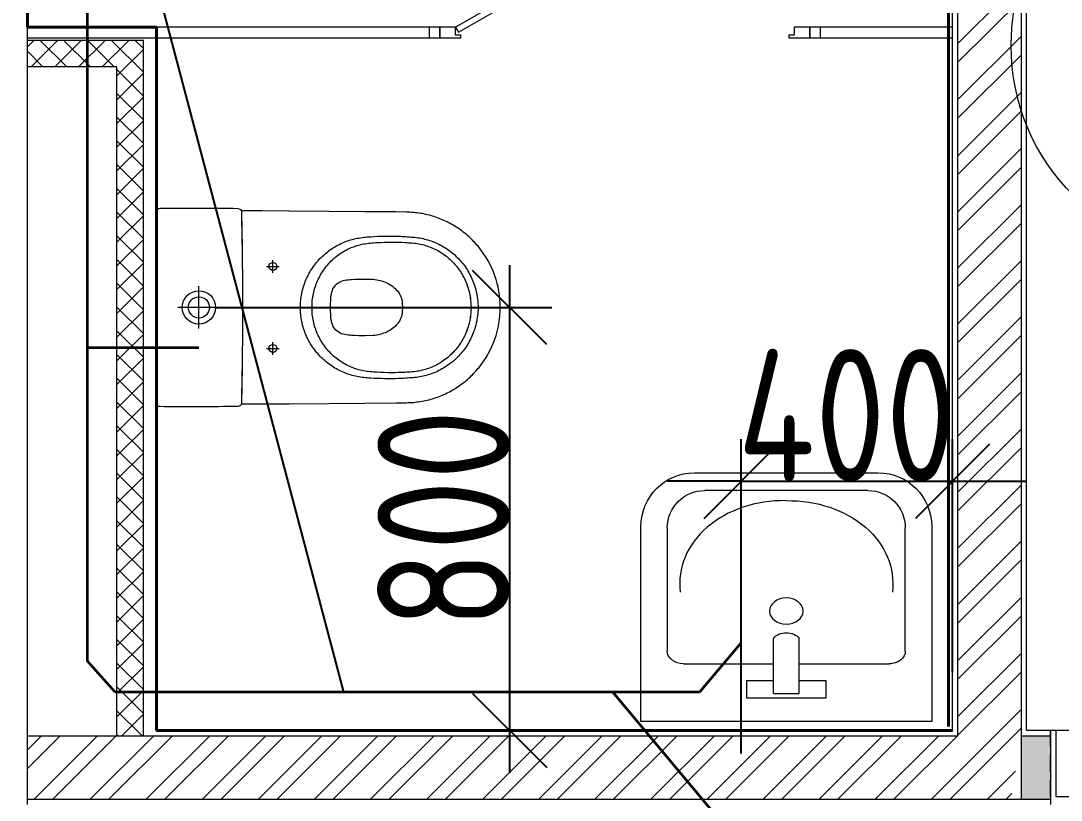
# Model space of a CAD drawing. Header units: millimetres. Extents: x -10178924 to 11692288, y -947381 to 58396.
# Drawn here: x 880093 to 882061, y -919589 to -918115 of the extents above; entities that cross this region are included whole.
import ezdxf
from ezdxf import colors
from ezdxf.entities.mleader import LeaderData, LeaderLine
from ezdxf.math import Vec2, Vec3

# ---------------------------------------------------------------- set-up
doc = ezdxf.new("R2010")
doc.units = ezdxf.units.MM
doc.linetypes.add('HIDDEN', pattern=[9.525, 6.35, -3.175])
for name, color, linetype, lineweight in [('Medium Lines', 7, 'Continuous', 9), ('АР_Двери', 250, 'Continuous', 9), ('ВК_ К1', 24, 'Continuous', 35), ('Двери', 7, 'Continuous', 9), ('Основная ГКЛ', 250, 'Continuous', 9), ('Перегородки', 162, 'Continuous', 9), ('Перегородки пеноблок', 40, 'Continuous', 9), ('Перегородки_ГКЛ', 20, 'Continuous', 9), ('Сантехнические приборы', 7, 'Continuous', 9), ('Стены', 7, 'Continuous', 20)]:
    doc.layers.add(name, color=color, linetype=linetype, lineweight=lineweight)
doc.layers.add('PDF _Марки помещений', color=5, linetype='Continuous')
doc.layers.add('ВК_Выноски', color=7, linetype='Continuous')
doc.layers.add('PDF _Стены отделка', color=7, linetype='Continuous', true_color=0xb505c2)
doc.styles.add('ISOCPEUR', font='isocpeui.ttf', dxfattribs={"width": 0.9})
doc.styles.add('ISOCPEUR_1', font='isocpeur.ttf', dxfattribs={"width": 0.78, "height": 240})
doc.styles.add('ISOCPEURNA', font='isocpeur.ttf')
doc.linetypes.add('зигзаг', pattern='A,0.00254,-5.08,[131,ltypeshp.shx,S=5.08,R=0,X=-5.08,Y=0],-10.16,[131,ltypeshp.shx,S=5.08,R=180,X=5.08,Y=0],-5.08', length=20.32254)

# ---------------------------------------------------------------- blocks, each defined once
blk = doc.blocks.new('_None')
blk = doc.blocks.new('умывальник2')
for p, q in [((0, 0), (-368.9, 0)), ((0, -550), (0, 0)), ((-365.8, -49.9), (-132.8, -49.9)), ((-108.8, -80.5), (-108.8, -250.6)), ((-470, -101.1), (-470, -448.9)), ((-436.5, -429.3), (-436.5, -120.7)), ((-77.2, -200.1), (-77.2, -250.6)), ((-43.7, -200.1), (-77.2, -200.1)), ((-43.7, -349.9), (-43.7, -200.1)), ((-52.4, -250.6), (-157, -250.6)), ((-52.4, -250.6), (-52.4, -299.4)), ((-52.4, -299.4), (-157, -299.4)), ((-108.8, -299.4), (-108.8, -469.5)), ((-77.2, -299.4), (-77.2, -349.9)), ((-77.2, -349.9), (-43.7, -349.9)), ((-132.8, -500.1), (-365.8, -500.1)), ((-368.9, -550), (0, -550))]:
    blk.add_line(p, q)
for centre, radius, start, end in [((-368.9, -101.1), 101.1, 90, 180), ((-365.8, -120.7), 70.8, 90, 180), ((-365.8, -429.3), 70.8, 180, 270), ((-368.9, -448.9), 101.1, 180, 270)]:
    blk.add_arc(centre, radius, start, end)
for centre, major_axis, ratio, start_param, end_param in [((-132.8, -80.5), (0, 30.6), 0.785714, -1.570796, 0), ((-145.1, -275), (0, 28.7), 0.785714, 0.552816, 2.588777), ((-250.9, -266.9), (-23.6, -208.8), 0.78937, -1.443226, 0.181331), ((-132.8, -469.5), (0, 30.6), 0.785714, -3.141593, -1.570796)]:
    blk.add_ellipse(centre, major_axis=major_axis, ratio=ratio, start_param=start_param, end_param=end_param)
at = {"extrusion": (0, 0, -1)}
blk.add_ellipse((-250.9, -283), major_axis=(-23.6, 208.8), ratio=0.78937, start_param=-1.443226, end_param=0.181331, dxfattribs=at)
blk.add_ellipse((-208.6, -275), major_axis=(0, 31.6), ratio=0.785714)
blk = doc.blocks.new('унитаз 1')
for p, q in [((-452.8, 180.5), (-472.4, 180.2)), ((-452.8, 180.5), (-472.4, 180.2)), ((-394.1, 181.1), (-452.8, 180.5)), ((-394.1, 181.1), (-452.8, 180.5)), ((-325.7, 181.7), (-394.1, 181.1)), ((-325.7, 181.7), (-394.1, 181.1)), ((-250.4, 182.2), (-325.7, 181.7)), ((-250.5, 182.2), (-325.7, 181.7)), ((-198.8, 182.5), (-250.5, 182.2)), ((-198.8, 182.5), (-250.4, 182.2)), ((-160.1, 182.6), (-198.8, 182.5)), ((-160.1, 182.6), (-198.8, 182.5)), ((0, 181.3), (0, 0)), ((0, 181.3), (0, 0)), ((0, 181.3), (0, 0)), ((-220, 89.4), (-220, 65.6)), ((-220, 89.4), (-220, 65.6)), ((-208, 77.5), (-231.9, 77.5)), ((-208, 77.5), (-231.9, 77.5)), ((-409.8, 53.2), (-394.7, 53.7)), ((-409.8, 53.2), (-394.7, 53.7)), ((-80, 40), (-80, -40)), ((-80, 40), (-80, -40)), ((-594.7, 0), (-593.8, 14.6)), ((-594.7, 0), (-593.9, 14.6)), ((-593.8, -14.6), (-594.7, 0)), ((-464.9, 0), (-464.7, 7.9)), ((-464.9, 0), (-464.7, 7.9)), ((-464.7, -7.9), (-464.9, 0)), ((-120, 0), (-40, 0)), ((0, 0), (0, -181.3)), ((-593.9, -14.6), (-594.7, 0)), ((-464.7, -7.9), (-464.9, 0)), ((-120, 0), (-40, 0)), ((0, 0), (0, -181.3)), ((0, 0), (0, -181.3)), ((-394.7, -53.7), (-409.8, -53.2)), ((-394.7, -53.7), (-409.8, -53.2)), ((-208, -77.5), (-231.9, -77.5)), ((-208, -77.5), (-231.9, -77.5)), ((-220, -65.5), (-220, -89.4)), ((-220, -65.5), (-220, -89.4)), ((-472.4, -180.2), (-452.8, -180.5)), ((-472.4, -180.2), (-452.8, -180.5)), ((-452.8, -180.5), (-394.1, -181.1)), ((-452.8, -180.5), (-394.1, -181.1)), ((-394.1, -181.1), (-325.7, -181.7)), ((-394.1, -181.1), (-325.7, -181.7)), ((-325.7, -181.7), (-250.4, -182.2)), ((-325.7, -181.7), (-250.5, -182.2)), ((-250.5, -182.2), (-198.8, -182.5)), ((-250.4, -182.2), (-198.8, -182.5)), ((-198.8, -182.5), (-160.1, -182.6)), ((-198.8, -182.5), (-160.1, -182.6))]:
    blk.add_line(p, q)
at = {"ltscale": 100}
for p, q in [((-452.8, 180.5), (-472.4, 180.2)), ((-394.1, 181.1), (-452.8, 180.5)), ((-325.7, 181.7), (-394.1, 181.1)), ((-250.5, 182.2), (-325.7, 181.7)), ((-198.8, 182.5), (-250.5, 182.2)), ((-160.1, 182.6), (-198.8, 182.5)), ((0, 181.3), (0, 0)), ((0, 181.3), (0, 0)), ((-220, 89.4), (-220, 65.6)), ((-208, 77.5), (-231.9, 77.5)), ((-409.8, 53.2), (-394.7, 53.7)), ((-80, 40), (-80, -40)), ((-594.7, 0), (-593.9, 14.6)), ((-464.9, 0), (-464.7, 7.9)), ((-593.9, -14.6), (-594.7, 0)), ((-464.7, -7.9), (-464.9, 0)), ((-120, 0), (-40, 0)), ((0, 0), (0, -181.3)), ((0, 0), (0, -181.3)), ((-394.7, -53.7), (-409.8, -53.2)), ((-208, -77.5), (-231.9, -77.5)), ((-220, -65.5), (-220, -89.4)), ((-472.4, -180.2), (-452.8, -180.5)), ((-452.8, -180.5), (-394.1, -181.1)), ((-394.1, -181.1), (-325.7, -181.7)), ((-325.7, -181.7), (-250.5, -182.2)), ((-250.5, -182.2), (-198.8, -182.5)), ((-198.8, -182.5), (-160.1, -182.6))]:
    blk.add_line(p, q, dxfattribs=at)
for points, knots in [([(-472.4, 180.2), (-481.2, 180), (-490.1, 179.3), (-498.9, 177.9), (-507.7, 176.5), (-516.4, 174.4), (-524.9, 171.7), (-533.4, 169), (-541.6, 165.6), (-549.6, 161.7), (-557.4, 157.9), (-564.9, 153.4), (-572, 148.5), (-579.4, 143.4), (-586.4, 137.7), (-593, 131.6), (-599.1, 125.9), (-604.6, 119.7), (-610, 113.3)], [7, 7, 7, 7, 8, 8, 8, 9, 9, 9, 10, 10, 10, 11, 11, 11, 12, 12, 12, 13, 13, 13, 13]), ([(-472.4, 180.2), (-481.2, 180), (-490.1, 179.3), (-498.9, 177.9), (-507.7, 176.5), (-516.4, 174.4), (-524.9, 171.7), (-533.4, 169), (-541.6, 165.6), (-549.6, 161.7), (-557.4, 157.9), (-564.9, 153.4), (-572, 148.5), (-579.4, 143.4), (-586.4, 137.7), (-593, 131.6), (-599.1, 125.9), (-604.6, 119.7), (-609.9, 113.3)], [7, 7, 7, 7, 8, 8, 8, 9, 9, 9, 10, 10, 10, 11, 11, 11, 12, 12, 12, 13, 13, 13, 13]), ([(-607, 16.4), (-605.8, 25.1), (-604.1, 33.8), (-601.2, 42.1), (-598.3, 50.4), (-594.8, 58.3), (-590.5, 66.1), (-586.3, 73.7), (-581.1, 80.8), (-575.4, 87.4), (-569.7, 94.1), (-563.2, 100.1), (-556.2, 105.5), (-549.3, 110.9), (-541.8, 115.5), (-534, 119.5), (-526.4, 123.3), (-518.3, 126.3), (-510.1, 128.6), (-501.9, 130.8), (-493.5, 132.2), (-485, 132.9), (-476, 133.7), (-466.9, 134.3), (-457.8, 134.6), (-449.2, 135), (-440.5, 135.1), (-431.9, 134.9), (-422.9, 134.7), (-413.9, 134.4), (-405, 133.8), (-396.3, 133.2), (-387.7, 132.3), (-379.1, 130.7), (-370.7, 129.2), (-362.4, 126.6), (-354.5, 123.3), (-346.6, 120), (-338.9, 116.1), (-331.8, 111.3), (-324.5, 106.3), (-317.6, 100.8), (-311.3, 94.6)], [1, 1, 1, 1, 2, 2, 2, 3, 3, 3, 4, 4, 4, 5, 5, 5, 6, 6, 6, 7, 7, 7, 8, 8, 8, 9, 9, 9, 10, 10, 10, 11, 11, 11, 12, 12, 12, 13, 13, 13, 14, 14, 14, 15, 15, 15, 15]), ([(-607, 16.4), (-605.8, 25.1), (-604.1, 33.8), (-601.2, 42.1), (-598.3, 50.4), (-594.8, 58.3), (-590.5, 66.1), (-586.3, 73.7), (-581.1, 80.8), (-575.4, 87.4), (-569.7, 94.1), (-563.2, 100.1), (-556.2, 105.5), (-549.3, 110.9), (-541.8, 115.5), (-534, 119.5), (-526.4, 123.3), (-518.3, 126.3), (-510.1, 128.6), (-501.9, 130.8), (-493.5, 132.2), (-485, 132.9), (-476, 133.7), (-466.9, 134.3), (-457.8, 134.6), (-449.2, 135), (-440.5, 135.1), (-431.9, 134.9), (-422.9, 134.7), (-413.9, 134.4), (-405, 133.8), (-396.3, 133.2), (-387.7, 132.3), (-379.1, 130.7), (-370.7, 129.2), (-362.4, 126.6), (-354.5, 123.3), (-346.6, 120), (-338.9, 116.1), (-331.8, 111.3), (-324.5, 106.3), (-317.6, 100.8), (-311.3, 94.6)], [1, 1, 1, 1, 2, 2, 2, 3, 3, 3, 4, 4, 4, 5, 5, 5, 6, 6, 6, 7, 7, 7, 8, 8, 8, 9, 9, 9, 10, 10, 10, 11, 11, 11, 12, 12, 12, 13, 13, 13, 14, 14, 14, 15, 15, 15, 15]), ([(-593.9, 14.6), (-592.8, 23.1), (-591, 31.5), (-588.2, 39.6), (-585.5, 47.8), (-581.9, 55.6), (-577.5, 63), (-573.2, 70.4), (-568, 77.3), (-562.2, 83.7), (-556.4, 90), (-549.9, 95.6), (-542.9, 100.6), (-535.9, 105.6), (-528.3, 109.7), (-520.4, 113), (-512.5, 116.4), (-504.3, 118.7), (-495.9, 120.3), (-487.4, 121.9), (-478.7, 122.3), (-470.2, 122.8), (-461.5, 123.3), (-452.9, 123.6), (-444.2, 123.5), (-435.1, 123.5), (-426, 123.2), (-417, 122.7), (-408.4, 122.2), (-399.8, 121.5), (-391.4, 120), (-383, 118.5), (-374.8, 115.8), (-366.9, 112.5)], [1, 1, 1, 1, 2, 2, 2, 3, 3, 3, 4, 4, 4, 5, 5, 5, 6, 6, 6, 7, 7, 7, 8, 8, 8, 9, 9, 9, 10, 10, 10, 11, 11, 11, 12, 12, 12, 12]), ([(-593.8, 14.6), (-592.8, 23.1), (-591, 31.5), (-588.2, 39.6), (-585.4, 47.8), (-581.9, 55.6), (-577.5, 63), (-573.1, 70.4), (-568, 77.3), (-562.2, 83.7), (-556.4, 90), (-549.9, 95.6), (-542.9, 100.6), (-535.9, 105.6), (-528.3, 109.7), (-520.4, 113), (-512.5, 116.4), (-504.3, 118.7), (-495.9, 120.3), (-487.4, 121.9), (-478.7, 122.3), (-470.2, 122.8), (-461.5, 123.3), (-452.9, 123.6), (-444.2, 123.5), (-435.1, 123.5), (-426, 123.2), (-417, 122.7), (-408.4, 122.2), (-399.8, 121.5), (-391.3, 120), (-382.9, 118.5), (-374.8, 115.8), (-366.9, 112.5)], [1, 1, 1, 1, 2, 2, 2, 3, 3, 3, 4, 4, 4, 5, 5, 5, 6, 6, 6, 7, 7, 7, 8, 8, 8, 9, 9, 9, 10, 10, 10, 11, 11, 11, 12, 12, 12, 12]), ([(-366.9, 112.5), (-359.1, 109.3), (-351.7, 105), (-344.8, 100), (-337.9, 95.2), (-331.5, 89.5), (-325.9, 83.2), (-319.9, 76.6), (-314.7, 69.5), (-310.2, 61.7), (-306, 54.3), (-302.5, 46.5), (-299.9, 38.3), (-297.2, 30.1), (-295.5, 21.6), (-294.5, 12.9)], [12, 12, 12, 12, 13, 13, 13, 14, 14, 14, 15, 15, 15, 16, 16, 16, 17, 17, 17, 17]), ([(-366.9, 112.5), (-359.1, 109.3), (-351.7, 105), (-344.8, 100), (-337.9, 95.2), (-331.5, 89.5), (-325.9, 83.2), (-320, 76.6), (-314.7, 69.5), (-310.2, 61.7), (-306, 54.3), (-302.6, 46.5), (-299.9, 38.3), (-297.2, 30.1), (-295.5, 21.6), (-294.5, 12.9)], [12, 12, 12, 12, 13, 13, 13, 14, 14, 14, 15, 15, 15, 16, 16, 16, 17, 17, 17, 17]), ([(-311.3, 94.6), (-305.2, 88.4), (-299.6, 81.8), (-294.8, 74.5), (-290, 67.5), (-285.8, 59.9), (-282.5, 52), (-279.2, 43.9), (-276.3, 35.5), (-274.7, 26.8), (-273, 17.9), (-272.1, 9.1), (-271.9, 0)], [15, 15, 15, 15, 16, 16, 16, 17, 17, 17, 18, 18, 18, 19, 19, 19, 19]), ([(-311.3, 94.6), (-305.2, 88.4), (-299.6, 81.8), (-294.8, 74.5), (-290, 67.5), (-285.8, 59.9), (-282.5, 52), (-279.2, 43.9), (-276.3, 35.5), (-274.7, 26.8), (-273, 17.9), (-272.1, 9.1), (-272, 0)], [15, 15, 15, 15, 16, 16, 16, 17, 17, 17, 18, 18, 18, 19, 19, 19, 19]), ([(-227.5, 77.5), (-227.5, 81.6), (-224.1, 85), (-220, 85), (-215.8, 85), (-212.5, 81.6), (-212.5, 77.5)], [0, 0, 0, 0, 1, 1, 1, 2, 2, 2, 2]), ([(-227.5, 77.5), (-227.5, 81.6), (-224.1, 85), (-220, 85), (-215.8, 85), (-212.5, 81.6), (-212.5, 77.5)], [0, 0, 0, 0, 1, 1, 1, 2, 2, 2, 2]), ([(-212.5, 77.5), (-212.5, 73.4), (-215.8, 70), (-220, 70), (-224.1, 70), (-227.5, 73.4), (-227.5, 77.5)], [2, 2, 2, 2, 3, 3, 3, 4, 4, 4, 4]), ([(-212.5, 77.5), (-212.5, 73.4), (-215.8, 70), (-220, 70), (-224.1, 70), (-227.5, 73.4), (-227.5, 77.5)], [2, 2, 2, 2, 3, 3, 3, 4, 4, 4, 4]), ([(-464.7, 7.9), (-464, 16.4), (-461.2, 24.6), (-455.6, 31.1), (-450, 37.7), (-443, 42.9), (-435.2, 46.5), (-427.1, 50.2), (-418.6, 52.3), (-409.8, 53.2)], [1, 1, 1, 1, 2, 2, 2, 3, 3, 3, 4, 4, 4, 4]), ([(-464.7, 7.9), (-464, 16.4), (-461.2, 24.6), (-455.6, 31.1), (-450, 37.7), (-443, 42.9), (-435.2, 46.5), (-427.1, 50.2), (-418.6, 52.3), (-409.8, 53.2)], [1, 1, 1, 1, 2, 2, 2, 3, 3, 3, 4, 4, 4, 4]), ([(-394.7, 53.7), (-386, 53.6), (-377.3, 53.6), (-368.6, 53), (-360.4, 52.4), (-351.5, 51.4), (-344.4, 46.9)], [5, 5, 5, 5, 6, 6, 6, 7, 7, 7, 7]), ([(-394.7, 53.7), (-386, 53.6), (-377.3, 53.6), (-368.6, 53), (-360.4, 52.4), (-351.5, 51.4), (-344.4, 46.9)], [5, 5, 5, 5, 6, 6, 6, 7, 7, 7, 7]), ([(-344.4, 46.9), (-340.6, 44.5), (-337.6, 41.5), (-335.1, 37.7), (-332.9, 34.3), (-331.6, 30.1), (-330.8, 26.1)], [7, 7, 7, 7, 8, 8, 8, 9, 9, 9, 9]), ([(-344.4, 46.9), (-340.6, 44.5), (-337.6, 41.5), (-335.1, 37.7), (-332.9, 34.3), (-331.6, 30.1), (-330.8, 26.1)], [7, 7, 7, 7, 8, 8, 8, 9, 9, 9, 9]), ([(-271.9, 0), (-272.1, -9.1), (-273, -17.9), (-274.7, -26.8), (-276.3, -35.5), (-279.2, -43.9), (-282.5, -52), (-285.8, -59.9), (-290, -67.5), (-294.8, -74.5), (-299.6, -81.8), (-305.2, -88.4), (-311.3, -94.6), (-317.6, -100.8), (-324.5, -106.3), (-331.8, -111.3), (-338.9, -116.1), (-346.6, -120), (-354.5, -123.3), (-362.4, -126.6), (-370.7, -129.2), (-379.1, -130.7), (-387.7, -132.3), (-396.3, -133.2), (-405, -133.8), (-413.9, -134.4), (-422.9, -134.7), (-431.9, -134.9), (-440.5, -135.1), (-449.2, -135), (-457.8, -134.6), (-466.9, -134.3), (-476, -133.7), (-485, -132.9), (-493.5, -132.2), (-501.9, -130.8), (-510.1, -128.6), (-518.3, -126.3), (-526.4, -123.3), (-534, -119.5), (-541.8, -115.5), (-549.3, -110.9), (-556.2, -105.5), (-563.2, -100.1), (-569.7, -94.1), (-575.4, -87.4), (-581.1, -80.8), (-586.3, -73.7), (-590.5, -66.1), (-594.8, -58.3), (-598.3, -50.4), (-601.2, -42.1), (-604.1, -33.8), (-605.8, -25.1), (-607, -16.4)], [19, 19, 19, 19, 20, 20, 20, 21, 21, 21, 22, 22, 22, 23, 23, 23, 24, 24, 24, 25, 25, 25, 26, 26, 26, 27, 27, 27, 28, 28, 28, 29, 29, 29, 30, 30, 30, 31, 31, 31, 32, 32, 32, 33, 33, 33, 34, 34, 34, 35, 35, 35, 36, 36, 36, 37, 37, 37, 37]), ([(-294.5, 12.9), (-294.1, 8.6), (-293.9, 4.3), (-293.9, 0), (-293.9, -4.3), (-294.1, -8.6), (-294.5, -12.9)], [17, 17, 17, 17, 18, 18, 18, 19, 19, 19, 19]), ([(-294.5, 12.9), (-294.1, 8.6), (-293.9, 4.3), (-293.9, 0), (-293.9, -4.3), (-294.1, -8.6), (-294.5, -12.9)], [17, 17, 17, 17, 18, 18, 18, 19, 19, 19, 19]), ([(-272, 0), (-272.1, -9.1), (-273, -17.9), (-274.7, -26.8), (-276.3, -35.5), (-279.2, -43.9), (-282.5, -52), (-285.8, -59.9), (-290, -67.5), (-294.8, -74.5), (-299.6, -81.8), (-305.2, -88.4), (-311.3, -94.6), (-317.6, -100.8), (-324.5, -106.3), (-331.8, -111.3), (-338.9, -116.1), (-346.6, -120), (-354.5, -123.3), (-362.4, -126.6), (-370.7, -129.2), (-379.1, -130.7), (-387.7, -132.3), (-396.3, -133.2), (-405, -133.8), (-413.9, -134.4), (-422.9, -134.7), (-431.9, -134.9), (-440.5, -135.1), (-449.2, -135), (-457.8, -134.6), (-466.9, -134.3), (-476, -133.7), (-485, -132.9), (-493.5, -132.2), (-501.9, -130.8), (-510.1, -128.6), (-518.3, -126.3), (-526.4, -123.3), (-534, -119.5), (-541.8, -115.5), (-549.3, -110.9), (-556.2, -105.5), (-563.2, -100.1), (-569.7, -94.1), (-575.4, -87.4), (-581.1, -80.8), (-586.3, -73.7), (-590.5, -66.1), (-594.8, -58.3), (-598.3, -50.4), (-601.2, -42.1), (-604.1, -33.8), (-605.8, -25.1), (-607, -16.4)], [19, 19, 19, 19, 20, 20, 20, 21, 21, 21, 22, 22, 22, 23, 23, 23, 24, 24, 24, 25, 25, 25, 26, 26, 26, 27, 27, 27, 28, 28, 28, 29, 29, 29, 30, 30, 30, 31, 31, 31, 32, 32, 32, 33, 33, 33, 34, 34, 34, 35, 35, 35, 36, 36, 36, 37, 37, 37, 37]), ([(-294.5, -12.9), (-295.5, -21.6), (-297.2, -30.1), (-299.9, -38.3), (-302.6, -46.5), (-306, -54.3), (-310.2, -61.7), (-314.7, -69.5), (-320, -76.6), (-325.9, -83.2), (-331.5, -89.5), (-337.9, -95.2), (-344.8, -100), (-351.7, -105), (-359.1, -109.3), (-366.9, -112.5), (-374.8, -115.8), (-383, -118.5), (-391.4, -120), (-399.8, -121.5), (-408.4, -122.2), (-417, -122.7), (-426, -123.2), (-435.1, -123.5), (-444.2, -123.5), (-452.9, -123.6), (-461.5, -123.3), (-470.2, -122.8), (-478.7, -122.3), (-487.4, -121.9), (-495.9, -120.3), (-504.3, -118.7), (-512.5, -116.4), (-520.4, -113), (-528.3, -109.7), (-535.9, -105.6), (-542.9, -100.6), (-549.9, -95.6), (-556.4, -90), (-562.2, -83.7), (-568, -77.3), (-573.2, -70.4), (-577.5, -63), (-581.9, -55.6), (-585.5, -47.8), (-588.2, -39.6), (-591, -31.5), (-592.8, -23.1), (-593.9, -14.6)], [19, 19, 19, 19, 20, 20, 20, 21, 21, 21, 22, 22, 22, 23, 23, 23, 24, 24, 24, 25, 25, 25, 26, 26, 26, 27, 27, 27, 28, 28, 28, 29, 29, 29, 30, 30, 30, 31, 31, 31, 32, 32, 32, 33, 33, 33, 34, 34, 34, 35, 35, 35, 35]), ([(-294.5, -12.9), (-295.5, -21.6), (-297.2, -30.1), (-299.9, -38.3), (-302.5, -46.5), (-306, -54.3), (-310.2, -61.7), (-314.7, -69.5), (-319.9, -76.6), (-325.9, -83.2), (-331.5, -89.5), (-337.9, -95.2), (-344.8, -100), (-351.7, -105), (-359.1, -109.3), (-366.9, -112.5), (-374.8, -115.8), (-382.9, -118.5), (-391.3, -120), (-399.8, -121.5), (-408.4, -122.2), (-417, -122.7), (-426, -123.2), (-435.1, -123.5), (-444.2, -123.5), (-452.9, -123.6), (-461.5, -123.3), (-470.2, -122.8), (-478.7, -122.3), (-487.4, -121.9), (-495.9, -120.3), (-504.3, -118.7), (-512.5, -116.4), (-520.4, -113), (-528.3, -109.7), (-535.9, -105.6), (-542.9, -100.6), (-549.9, -95.6), (-556.4, -90), (-562.2, -83.7), (-568, -77.3), (-573.1, -70.4), (-577.5, -63), (-581.9, -55.6), (-585.4, -47.8), (-588.2, -39.6), (-591, -31.5), (-592.8, -23.1), (-593.8, -14.6)], [19, 19, 19, 19, 20, 20, 20, 21, 21, 21, 22, 22, 22, 23, 23, 23, 24, 24, 24, 25, 25, 25, 26, 26, 26, 27, 27, 27, 28, 28, 28, 29, 29, 29, 30, 30, 30, 31, 31, 31, 32, 32, 32, 33, 33, 33, 34, 34, 34, 35, 35, 35, 35]), ([(-409.8, -53.2), (-418.6, -52.3), (-427.1, -50.2), (-435.2, -46.5), (-443, -42.9), (-450, -37.7), (-455.6, -31.1), (-461.2, -24.6), (-464, -16.4), (-464.7, -7.9)], [16, 16, 16, 16, 17, 17, 17, 18, 18, 18, 19, 19, 19, 19]), ([(-409.8, -53.2), (-418.6, -52.3), (-427.1, -50.2), (-435.2, -46.5), (-443, -42.9), (-450, -37.7), (-455.6, -31.1), (-461.2, -24.6), (-464, -16.4), (-464.7, -7.9)], [16, 16, 16, 16, 17, 17, 17, 18, 18, 18, 19, 19, 19, 19]), ([(-330.8, -26.1), (-331.6, -30.1), (-332.9, -34.3), (-335.1, -37.7), (-337.6, -41.5), (-340.6, -44.5), (-344.4, -46.9)], [11, 11, 11, 11, 12, 12, 12, 13, 13, 13, 13]), ([(-330.8, -26.1), (-331.6, -30.1), (-332.9, -34.3), (-335.1, -37.7), (-337.6, -41.5), (-340.6, -44.5), (-344.4, -46.9)], [11, 11, 11, 11, 12, 12, 12, 13, 13, 13, 13]), ([(-344.4, -46.9), (-351.5, -51.4), (-360.4, -52.4), (-368.6, -53), (-377.3, -53.6), (-386, -53.6), (-394.7, -53.7)], [13, 13, 13, 13, 14, 14, 14, 15, 15, 15, 15]), ([(-344.4, -46.9), (-351.5, -51.4), (-360.4, -52.4), (-368.6, -53), (-377.3, -53.6), (-386, -53.6), (-394.7, -53.7)], [13, 13, 13, 13, 14, 14, 14, 15, 15, 15, 15]), ([(-227.5, -77.5), (-227.5, -73.3), (-224.1, -70), (-220, -70), (-215.8, -70), (-212.5, -73.3), (-212.5, -77.5)], [0, 0, 0, 0, 1, 1, 1, 2, 2, 2, 2]), ([(-227.5, -77.5), (-227.5, -73.3), (-224.1, -70), (-220, -70), (-215.8, -70), (-212.5, -73.3), (-212.5, -77.5)], [0, 0, 0, 0, 1, 1, 1, 2, 2, 2, 2]), ([(-212.5, -77.5), (-212.5, -81.6), (-215.8, -85), (-220, -85), (-224.1, -85), (-227.5, -81.6), (-227.5, -77.5)], [2, 2, 2, 2, 3, 3, 3, 4, 4, 4, 4]), ([(-212.5, -77.5), (-212.5, -81.6), (-215.8, -85), (-220, -85), (-224.1, -85), (-227.5, -81.6), (-227.5, -77.5)], [2, 2, 2, 2, 3, 3, 3, 4, 4, 4, 4]), ([(-610, -113.3), (-604.6, -119.7), (-599.1, -125.9), (-593, -131.6), (-586.4, -137.7), (-579.4, -143.4), (-572, -148.5), (-564.9, -153.4), (-557.4, -157.9), (-549.6, -161.7), (-541.6, -165.6), (-533.4, -169), (-524.9, -171.7), (-516.4, -174.4), (-507.7, -176.5), (-498.9, -177.9), (-490.1, -179.3), (-481.2, -180), (-472.4, -180.2)], [17, 17, 17, 17, 18, 18, 18, 19, 19, 19, 20, 20, 20, 21, 21, 21, 22, 22, 22, 23, 23, 23, 23]), ([(-609.9, -113.3), (-604.6, -119.7), (-599.1, -125.9), (-593, -131.6), (-586.4, -137.7), (-579.4, -143.4), (-572, -148.5), (-564.9, -153.4), (-557.4, -157.9), (-549.6, -161.7), (-541.6, -165.6), (-533.4, -169), (-524.9, -171.7), (-516.4, -174.4), (-507.7, -176.5), (-498.9, -177.9), (-490.1, -179.3), (-481.2, -180), (-472.4, -180.2)], [17, 17, 17, 17, 18, 18, 18, 19, 19, 19, 20, 20, 20, 21, 21, 21, 22, 22, 22, 23, 23, 23, 23])]:
    blk.add_open_spline(points, degree=3, knots=knots)
for points, knots in [([(-472.4, 180.2), (-481.2, 180), (-490.1, 179.3), (-498.9, 177.9), (-507.7, 176.5), (-516.4, 174.4), (-524.9, 171.7), (-533.4, 169), (-541.6, 165.6), (-549.6, 161.7), (-557.4, 157.9), (-564.9, 153.4), (-572, 148.5), (-579.4, 143.4), (-586.4, 137.7), (-593, 131.6), (-599.1, 125.9), (-604.6, 119.7), (-610, 113.3)], [7, 7, 7, 7, 8, 8, 8, 9, 9, 9, 10, 10, 10, 11, 11, 11, 12, 12, 12, 13, 13, 13, 13]), ([(-607, 16.4), (-605.8, 25.1), (-604.1, 33.8), (-601.2, 42.1), (-598.3, 50.4), (-594.8, 58.3), (-590.5, 66.1), (-586.3, 73.7), (-581.1, 80.8), (-575.4, 87.4), (-569.7, 94.1), (-563.2, 100.1), (-556.2, 105.5), (-549.3, 110.9), (-541.8, 115.5), (-534, 119.5), (-526.4, 123.3), (-518.3, 126.3), (-510.1, 128.6), (-501.9, 130.8), (-493.5, 132.2), (-485, 132.9), (-476, 133.7), (-466.9, 134.3), (-457.8, 134.6), (-449.2, 135), (-440.5, 135.1), (-431.9, 134.9), (-422.9, 134.7), (-413.9, 134.4), (-405, 133.8), (-396.3, 133.2), (-387.7, 132.3), (-379.1, 130.7), (-370.7, 129.2), (-362.4, 126.6), (-354.5, 123.3), (-346.6, 120), (-338.9, 116.1), (-331.8, 111.3), (-324.5, 106.3), (-317.6, 100.8), (-311.3, 94.6)], [1, 1, 1, 1, 2, 2, 2, 3, 3, 3, 4, 4, 4, 5, 5, 5, 6, 6, 6, 7, 7, 7, 8, 8, 8, 9, 9, 9, 10, 10, 10, 11, 11, 11, 12, 12, 12, 13, 13, 13, 14, 14, 14, 15, 15, 15, 15]), ([(-593.9, 14.6), (-592.8, 23.1), (-591, 31.5), (-588.2, 39.6), (-585.5, 47.8), (-581.9, 55.6), (-577.5, 63), (-573.2, 70.4), (-568, 77.3), (-562.2, 83.7), (-556.4, 90), (-549.9, 95.6), (-542.9, 100.6), (-535.9, 105.6), (-528.3, 109.7), (-520.4, 113), (-512.5, 116.4), (-504.3, 118.7), (-495.9, 120.3), (-487.4, 121.9), (-478.7, 122.3), (-470.2, 122.8), (-461.5, 123.3), (-452.9, 123.6), (-444.2, 123.5), (-435.1, 123.5), (-426, 123.2), (-417, 122.7), (-408.4, 122.2), (-399.8, 121.5), (-391.4, 120), (-383, 118.5), (-374.8, 115.8), (-366.9, 112.5)], [1, 1, 1, 1, 2, 2, 2, 3, 3, 3, 4, 4, 4, 5, 5, 5, 6, 6, 6, 7, 7, 7, 8, 8, 8, 9, 9, 9, 10, 10, 10, 11, 11, 11, 12, 12, 12, 12]), ([(-366.9, 112.5), (-359.1, 109.3), (-351.7, 105), (-344.8, 100), (-337.9, 95.2), (-331.5, 89.5), (-325.9, 83.2), (-320, 76.6), (-314.7, 69.5), (-310.2, 61.7), (-306, 54.3), (-302.6, 46.5), (-299.9, 38.3), (-297.2, 30.1), (-295.5, 21.6), (-294.5, 12.9)], [12, 12, 12, 12, 13, 13, 13, 14, 14, 14, 15, 15, 15, 16, 16, 16, 17, 17, 17, 17]), ([(-311.3, 94.6), (-305.2, 88.4), (-299.6, 81.8), (-294.8, 74.5), (-290, 67.5), (-285.8, 59.9), (-282.5, 52), (-279.2, 43.9), (-276.3, 35.5), (-274.7, 26.8), (-273, 17.9), (-272.1, 9.1), (-272, 0)], [15, 15, 15, 15, 16, 16, 16, 17, 17, 17, 18, 18, 18, 19, 19, 19, 19]), ([(-227.5, 77.5), (-227.5, 81.6), (-224.1, 85), (-220, 85), (-215.8, 85), (-212.5, 81.6), (-212.5, 77.5)], [0, 0, 0, 0, 1, 1, 1, 2, 2, 2, 2]), ([(-212.5, 77.5), (-212.5, 73.4), (-215.8, 70), (-220, 70), (-224.1, 70), (-227.5, 73.4), (-227.5, 77.5)], [2, 2, 2, 2, 3, 3, 3, 4, 4, 4, 4]), ([(-464.7, 7.9), (-464, 16.4), (-461.2, 24.6), (-455.6, 31.1), (-450, 37.7), (-443, 42.9), (-435.2, 46.5), (-427.1, 50.2), (-418.6, 52.3), (-409.8, 53.2)], [1, 1, 1, 1, 2, 2, 2, 3, 3, 3, 4, 4, 4, 4]), ([(-394.7, 53.7), (-386, 53.6), (-377.3, 53.6), (-368.6, 53), (-360.4, 52.4), (-351.5, 51.4), (-344.4, 46.9)], [5, 5, 5, 5, 6, 6, 6, 7, 7, 7, 7]), ([(-344.4, 46.9), (-340.6, 44.5), (-337.6, 41.5), (-335.1, 37.7), (-332.9, 34.3), (-331.6, 30.1), (-330.8, 26.1)], [7, 7, 7, 7, 8, 8, 8, 9, 9, 9, 9]), ([(-294.5, 12.9), (-294.1, 8.6), (-293.9, 4.3), (-293.9, 0), (-293.9, -4.3), (-294.1, -8.6), (-294.5, -12.9)], [17, 17, 17, 17, 18, 18, 18, 19, 19, 19, 19]), ([(-272, 0), (-272.1, -9.1), (-273, -17.9), (-274.7, -26.8), (-276.3, -35.5), (-279.2, -43.9), (-282.5, -52), (-285.8, -59.9), (-290, -67.5), (-294.8, -74.5), (-299.6, -81.8), (-305.2, -88.4), (-311.3, -94.6), (-317.6, -100.8), (-324.5, -106.3), (-331.8, -111.3), (-338.9, -116.1), (-346.6, -120), (-354.5, -123.3), (-362.4, -126.6), (-370.7, -129.2), (-379.1, -130.7), (-387.7, -132.3), (-396.3, -133.2), (-405, -133.8), (-413.9, -134.4), (-422.9, -134.7), (-431.9, -134.9), (-440.5, -135.1), (-449.2, -135), (-457.8, -134.6), (-466.9, -134.3), (-476, -133.7), (-485, -132.9), (-493.5, -132.2), (-501.9, -130.8), (-510.1, -128.6), (-518.3, -126.3), (-526.4, -123.3), (-534, -119.5), (-541.8, -115.5), (-549.3, -110.9), (-556.2, -105.5), (-563.2, -100.1), (-569.7, -94.1), (-575.4, -87.4), (-581.1, -80.8), (-586.3, -73.7), (-590.5, -66.1), (-594.8, -58.3), (-598.3, -50.4), (-601.2, -42.1), (-604.1, -33.8), (-605.8, -25.1), (-607, -16.4)], [19, 19, 19, 19, 20, 20, 20, 21, 21, 21, 22, 22, 22, 23, 23, 23, 24, 24, 24, 25, 25, 25, 26, 26, 26, 27, 27, 27, 28, 28, 28, 29, 29, 29, 30, 30, 30, 31, 31, 31, 32, 32, 32, 33, 33, 33, 34, 34, 34, 35, 35, 35, 36, 36, 36, 37, 37, 37, 37]), ([(-294.5, -12.9), (-295.5, -21.6), (-297.2, -30.1), (-299.9, -38.3), (-302.6, -46.5), (-306, -54.3), (-310.2, -61.7), (-314.7, -69.5), (-320, -76.6), (-325.9, -83.2), (-331.5, -89.5), (-337.9, -95.2), (-344.8, -100), (-351.7, -105), (-359.1, -109.3), (-366.9, -112.5), (-374.8, -115.8), (-383, -118.5), (-391.4, -120), (-399.8, -121.5), (-408.4, -122.2), (-417, -122.7), (-426, -123.2), (-435.1, -123.5), (-444.2, -123.5), (-452.9, -123.6), (-461.5, -123.3), (-470.2, -122.8), (-478.7, -122.3), (-487.4, -121.9), (-495.9, -120.3), (-504.3, -118.7), (-512.5, -116.4), (-520.4, -113), (-528.3, -109.7), (-535.9, -105.6), (-542.9, -100.6), (-549.9, -95.6), (-556.4, -90), (-562.2, -83.7), (-568, -77.3), (-573.2, -70.4), (-577.5, -63), (-581.9, -55.6), (-585.5, -47.8), (-588.2, -39.6), (-591, -31.5), (-592.8, -23.1), (-593.9, -14.6)], [19, 19, 19, 19, 20, 20, 20, 21, 21, 21, 22, 22, 22, 23, 23, 23, 24, 24, 24, 25, 25, 25, 26, 26, 26, 27, 27, 27, 28, 28, 28, 29, 29, 29, 30, 30, 30, 31, 31, 31, 32, 32, 32, 33, 33, 33, 34, 34, 34, 35, 35, 35, 35]), ([(-409.8, -53.2), (-418.6, -52.3), (-427.1, -50.2), (-435.2, -46.5), (-443, -42.9), (-450, -37.7), (-455.6, -31.1), (-461.2, -24.6), (-464, -16.4), (-464.7, -7.9)], [16, 16, 16, 16, 17, 17, 17, 18, 18, 18, 19, 19, 19, 19]), ([(-330.8, -26.1), (-331.6, -30.1), (-332.9, -34.3), (-335.1, -37.7), (-337.6, -41.5), (-340.6, -44.5), (-344.4, -46.9)], [11, 11, 11, 11, 12, 12, 12, 13, 13, 13, 13]), ([(-344.4, -46.9), (-351.5, -51.4), (-360.4, -52.4), (-368.6, -53), (-377.3, -53.6), (-386, -53.6), (-394.7, -53.7)], [13, 13, 13, 13, 14, 14, 14, 15, 15, 15, 15]), ([(-227.5, -77.5), (-227.5, -73.3), (-224.1, -70), (-220, -70), (-215.8, -70), (-212.5, -73.3), (-212.5, -77.5)], [0, 0, 0, 0, 1, 1, 1, 2, 2, 2, 2]), ([(-212.5, -77.5), (-212.5, -81.6), (-215.8, -85), (-220, -85), (-224.1, -85), (-227.5, -81.6), (-227.5, -77.5)], [2, 2, 2, 2, 3, 3, 3, 4, 4, 4, 4]), ([(-610, -113.3), (-604.6, -119.7), (-599.1, -125.9), (-593, -131.6), (-586.4, -137.7), (-579.4, -143.4), (-572, -148.5), (-564.9, -153.4), (-557.4, -157.9), (-549.6, -161.7), (-541.6, -165.6), (-533.4, -169), (-524.9, -171.7), (-516.4, -174.4), (-507.7, -176.5), (-498.9, -177.9), (-490.1, -179.3), (-481.2, -180), (-472.4, -180.2)], [17, 17, 17, 17, 18, 18, 18, 19, 19, 19, 20, 20, 20, 21, 21, 21, 22, 22, 22, 23, 23, 23, 23])]:
    blk.add_open_spline(points, degree=3, knots=knots, dxfattribs=at)
for points in [[(-162.5, 0), (-162.5, 59.6), (-161.8, 120.9), (-160.4, 180.5)], [(-162.5, 0), (-162.5, 59.6), (-161.8, 120.9), (-160.5, 180.5)], [(-160.5, 180.5), (-160.4, 184.2), (-157.3, 187.3), (-153.6, 187.3)], [(-160.4, 180.5), (-160.4, 184.2), (-157.3, 187.3), (-153.6, 187.3)], [(-153.6, 187.3), (-105.6, 188), (-53.9, 188.1), (-5.9, 187.6)], [(-153.6, 187.3), (-105.6, 188), (-53.9, 188.1), (-5.9, 187.6)], [(-5.9, 187.6), (-2.6, 187.5), (0, 184.8), (0, 181.5)], [(-5.9, 187.6), (-2.7, 187.5), (0, 184.8), (0, 181.5)], [(0, 181.5), (0, 181.5), (0, 181.3), (0, 181.3)], [(0, 181.5), (0, 181.5), (0, 181.3), (0, 181.3)], [(-609.9, 113.3), (-635.9, 81.2), (-650, 41.2), (-650, 0)], [(-610, 113.3), (-635.9, 81.2), (-650, 41.2), (-650, 0)], [(-330.8, 26.1), (-329.1, 17.5), (-329.2, 8.7), (-329.1, 0)], [(-330.8, 26.1), (-329.1, 17.5), (-329.2, 8.7), (-329.2, 0)], [(-111.5, 0), (-111.5, 17.4), (-97.4, 31.5), (-80, 31.5)], [(-111.5, 0), (-111.5, 17.4), (-97.4, 31.5), (-80, 31.5)], [(-100, 0), (-100, 11), (-91, 20), (-80, 20)], [(-100, 0), (-100, 11), (-91, 20), (-80, 20)], [(-80, 31.5), (-62.6, 31.5), (-48.5, 17.4), (-48.5, 0)], [(-80, 31.5), (-62.6, 31.5), (-48.5, 17.4), (-48.5, 0)], [(-80, 20), (-69, 20), (-60, 11), (-60, 0)], [(-80, 20), (-69, 20), (-60, 11), (-60, 0)], [(-650, 0), (-650, -41.2), (-635.9, -81.2), (-609.9, -113.3)], [(-608, 0), (-608, 5.5), (-607.8, 11), (-607, 16.4)], [(-608, 0), (-608, 5.5), (-607.8, 11), (-607, 16.4)], [(-607, -16.4), (-607.8, -11), (-608, -5.5), (-608, 0)], [(-329.1, 0), (-329.2, -8.7), (-329.1, -17.5), (-330.8, -26.1)], [(-160.4, -180.5), (-161.8, -120.9), (-162.5, -59.6), (-162.5, 0)], [(-80, -31.5), (-97.4, -31.5), (-111.5, -17.4), (-111.5, 0)], [(-80, -20), (-91, -20), (-100, -11), (-100, 0)], [(-48.5, 0), (-48.5, -17.4), (-62.6, -31.5), (-80, -31.5)], [(-60, 0), (-60, -11), (-69, -20), (-80, -20)], [(-650, 0), (-650, -41.2), (-635.9, -81.2), (-610, -113.3)], [(-607, -16.4), (-607.8, -11), (-608, -5.5), (-608, 0)], [(-329.2, 0), (-329.2, -8.7), (-329.1, -17.5), (-330.8, -26.1)], [(-160.5, -180.5), (-161.8, -120.9), (-162.5, -59.6), (-162.5, 0)], [(-80, -31.5), (-97.4, -31.5), (-111.5, -17.4), (-111.5, 0)], [(-80, -20), (-91, -20), (-100, -11), (-100, 0)], [(-48.5, 0), (-48.5, -17.4), (-62.6, -31.5), (-80, -31.5)], [(-60, 0), (-60, -11), (-69, -20), (-80, -20)], [(-153.6, -187.3), (-157.3, -187.3), (-160.4, -184.2), (-160.5, -180.5)], [(-153.6, -187.3), (-157.3, -187.3), (-160.4, -184.2), (-160.4, -180.5)], [(-5.9, -187.5), (-53.9, -188.1), (-105.6, -188), (-153.6, -187.3)], [(-5.9, -187.5), (-53.9, -188.1), (-105.6, -188), (-153.6, -187.3)], [(0, -181.5), (0, -184.8), (-2.6, -187.5), (-5.9, -187.5)], [(0, -181.5), (0, -184.8), (-2.7, -187.5), (-5.9, -187.5)], [(0, -181.3), (0, -181.3), (0, -181.5), (0, -181.5)], [(0, -181.3), (0, -181.3), (0, -181.5), (0, -181.5)]]:
    blk.add_open_spline(points, degree=3)
for points in [[(-162.5, 0), (-162.5, 59.6), (-161.8, 120.9), (-160.5, 180.5)], [(-160.5, 180.5), (-160.4, 184.2), (-157.3, 187.3), (-153.6, 187.3)], [(-153.6, 187.3), (-105.6, 188), (-53.9, 188.1), (-5.9, 187.6)], [(-5.9, 187.6), (-2.7, 187.5), (0, 184.8), (0, 181.5)], [(0, 181.5), (0, 181.5), (0, 181.3), (0, 181.3)], [(-610, 113.3), (-635.9, 81.2), (-650, 41.2), (-650, 0)], [(-330.8, 26.1), (-329.1, 17.5), (-329.2, 8.7), (-329.2, 0)], [(-111.5, 0), (-111.5, 17.4), (-97.4, 31.5), (-80, 31.5)], [(-100, 0), (-100, 11), (-91, 20), (-80, 20)], [(-80, 31.5), (-62.6, 31.5), (-48.5, 17.4), (-48.5, 0)], [(-80, 20), (-69, 20), (-60, 11), (-60, 0)], [(-608, 0), (-608, 5.5), (-607.8, 11), (-607, 16.4)], [(-650, 0), (-650, -41.2), (-635.9, -81.2), (-610, -113.3)], [(-607, -16.4), (-607.8, -11), (-608, -5.5), (-608, 0)], [(-329.2, 0), (-329.2, -8.7), (-329.1, -17.5), (-330.8, -26.1)], [(-160.5, -180.5), (-161.8, -120.9), (-162.5, -59.6), (-162.5, 0)], [(-80, -31.5), (-97.4, -31.5), (-111.5, -17.4), (-111.5, 0)], [(-80, -20), (-91, -20), (-100, -11), (-100, 0)], [(-48.5, 0), (-48.5, -17.4), (-62.6, -31.5), (-80, -31.5)], [(-60, 0), (-60, -11), (-69, -20), (-80, -20)], [(-153.6, -187.3), (-157.3, -187.3), (-160.4, -184.2), (-160.5, -180.5)], [(-5.9, -187.5), (-53.9, -188.1), (-105.6, -188), (-153.6, -187.3)], [(0, -181.5), (0, -184.8), (-2.7, -187.5), (-5.9, -187.5)], [(0, -181.3), (0, -181.3), (0, -181.5), (0, -181.5)]]:
    blk.add_open_spline(points, degree=3, dxfattribs=at)
blk = doc.blocks.new('*U2156')
at = {"layer": 'АР_Двери'}
for points in [[(-1064.8, 0), (-1114.8, 0), (-1114.8, 125), (-1064.8, 125)], [(-50, 0), (0, 0), (0, 125), (-50, 125)], [(-50, -1014.8), (-85, -1014.8), (-85, 0), (-50, 0)]]:
    blk.add_lwpolyline(points, close=True, dxfattribs=at)
blk.add_arc((-50, 0), 1014.8, 180, 270, dxfattribs=at)
at = {"layer": 'Основная ГКЛ', "linetype": 'HIDDEN', "ltscale": 5}
for p, q in [((-1124.8, 125), (-1124.8, 0)), ((10, 0), (10, 125))]:
    blk.add_line(p, q, dxfattribs=at)
blk = doc.blocks.new('AC-Дверь-ОднопольнаяГОСТ 30970-2014 - ДПМ Оп Г 2000-700 Пр с_т-3113809-1 этаж')
at = {"layer": 'Medium Lines'}
for p, q in [((234.3, 330), (-320, 10)), ((-314.4, 0.4), (239.8, 320.4)), ((239.8, 320.4), (234.3, 330)), ((-350, 10), (-370, 10)), ((-370, 10), (-370, -10)), ((-320, 10), (-350, 10)), ((-350, 10), (-350, -10)), ((-350, -10), (-350, 10)), ((-320, -5), (-320, 10)), ((-320, 10), (-314.4, 0.4)), ((350, 10), (320, 10)), ((320, 10), (320, -5)), ((350, -10), (350, 10)), ((370, 10), (350, 10)), ((350, 10), (350, -10)), ((370, -10), (370, 10)), ((-370, -10), (-350, -10)), ((-350, -10), (-310, -10)), ((-310, -5), (-320, -5)), ((-310, -10), (-310, -5)), ((320, -5), (310, -5)), ((310, -5), (310, -10)), ((310, -10), (350, -10)), ((350, -10), (370, -10))]:
    blk.add_line(p, q, dxfattribs=at)
blk = doc.blocks.new('_Oblique')
at = {"color": 0, "linetype": 'ByBlock', "lineweight": -2}
blk.add_line((-0.5, -0.5), (0.5, 0.5), dxfattribs=at)
blk = doc.blocks.new('A$Cad086cf1')
at = {"layer": 'Перегородки пеноблок', "true_color": 0x636466, "transparency": 33554687}
h = blk.add_hatch(dxfattribs=at)
h.set_pattern_fill('ANSI32', color=251, scale=200)
h.set_pattern_definition([(45, (897418.77, 170465.18), (-53.0330086, 53.0330086), []), (45, (897454.13, 170465.18), (-53.0330086, 53.0330086), [])])
h.paths.add_polyline_path([(48203.893, -43284.464), (48083.893, -43284.464), (48083.893, -45176.478), (46323.893, -45176.478), (46323.893, -45296.478), (48183.893, -45296.478), (48203.893, -45176.478)])
h.paths.add_polyline_path([(48083.893, -42249.464), (48203.893, -42249.464), (48203.893, -41707.061), (48083.893, -41707.061)])
h = blk.add_hatch(dxfattribs=at)
h.set_pattern_fill('ANSI36', color=251, scale=10)
h.set_pattern_definition([(45, (-30651.873, -56666.05), (16.83798, 61.739261), [79.375, -15.875, 0, -15.875])])
h.paths.add_polyline_path([(49503.893, -42189.464), (49603.893, -42189.464), (49603.893, -41706.478), (49503.893, -41706.478)])
h.paths.add_polyline_path([(49393.893, -45176.478), (49393.893, -45296.478), (49503.893, -45296.478), (49503.893, -47733.674), (49603.893, -47733.674), (49603.893, -43324.464), (49503.893, -43324.464), (49503.893, -45176.478)])
h.paths.add_polyline_path([(48203.893, -45176.478), (48203.893, -45296.478), (48258.893, -45296.478), (48258.893, -45176.478)])
at = {"layer": 'Перегородки_ГКЛ', "true_color": 0x636466, "transparency": 33554687}
h = blk.add_hatch(dxfattribs=at)
h.set_pattern_fill('ANSI37', color=251, scale=10, angle=-90)
h.set_pattern_definition([(315, (31579.146, 84274.97), (22.45064, 22.45064), []), (45, (31579.146, 84274.97), (-22.45064, 22.45064), [])])
h.paths.add_polyline_path([(46543.228, -43861.478), (46543.228, -45176.478), (46493.228, -45176.478), (46493.228, -43911.478), (46323.893, -43911.478), (46323.893, -43861.478)])
at = {"layer": 'PDF _Марки помещений', "color": 251, "lineweight": 9, "true_color": 0x636466, "transparency": 33554687}
blk.add_circle((48584.629, -43871.472), 400.063, dxfattribs=at)
at = {"layer": 'PDF _Стены отделка', "color": 251, "linetype": 'зигзаг', "lineweight": 40, "ltscale": 0.1, "true_color": 0x636466, "transparency": 33554610}
for p, q in [((46323.893, -43836.478), (46323.893, -41718.16)), ((48066.268, -41713.688), (48065.957, -45159.158)), ((46568.228, -43836.478), (46323.893, -43836.478)), ((46568.228, -45166.478), (46568.228, -43836.478)), ((48073.893, -45166.478), (46568.228, -45166.478))]:
    blk.add_line(p, q, dxfattribs=at)
at = {"layer": 'PDF _Стены отделка', "color": 251, "ltscale": 0.1, "true_color": 0x636466, "transparency": 33554687}
for p, q in [((47236.05, -45246.478), (47236.05, -44286.478)), ((46678.228, -44366.478), (47316.05, -44366.478)), ((47673.893, -45210.285), (47673.893, -44615.366)), ((48073.893, -45056.478), (48073.893, -44615.366)), ((47673.893, -44695.366), (47533.893, -44695.366)), ((47673.893, -44695.366), (48073.893, -44695.366)), ((48073.893, -44695.366), (48213.893, -44695.366)), ((46678.228, -45166.478), (47316.05, -45166.478))]:
    blk.add_line(p, q, dxfattribs=at)
at = {"layer": 'Перегородки', "color": 251, "linetype": 'Continuous', "true_color": 0x636466, "transparency": 33554687}
blk.add_line((46323.893, -45306.478), (46323.893, -41706.478), dxfattribs=at)
at = {"layer": 'Перегородки пеноблок', "color": 251, "true_color": 0x636466, "transparency": 33554687}
blk.add_line((48258.893, -45166.478), (48258.893, -45306.478), dxfattribs=at)
at = {"layer": 'Перегородки пеноблок', "color": 251, "linetype": 'Continuous', "true_color": 0x636466, "transparency": 33554687, "flags": 128}
for points in [[(46568.228, -45166.478), (48073.893, -45166.478), (48073.893, -43284.464)], [(48083.893, -45176.478), (48083.893, -43284.464)], [(48203.893, -45296.478), (48203.893, -43284.464)], [(48278.893, -45166.478), (48213.893, -45166.478), (48213.893, -43284.464)], [(46323.893, -45176.478), (48083.893, -45176.478)], [(48203.893, -45176.478), (48258.893, -45176.478)], [(46323.893, -45296.478), (48258.893, -45296.478)]]:
    blk.add_lwpolyline(points, dxfattribs=at)
at = {"layer": 'Перегородки_ГКЛ', "color": 251, "true_color": 0x636466, "transparency": 33554687}
for points in [[(46568.228, -45166.478), (46568.228, -43836.478), (46323.893, -43836.478)], [(46543.228, -45176.478), (46543.228, -43861.478), (46323.893, -43861.478)], [(46493.228, -45176.478), (46493.228, -43911.478), (46323.893, -43911.478)]]:
    blk.add_lwpolyline(points, dxfattribs=at)
at = {"layer": 'Стены', "color": 251, "true_color": 0x636466, "transparency": 33554687}
for p, q in [((47083.893, -43836.478), (46323.893, -43836.478)), ((48073.893, -43836.478), (47823.893, -43836.478)), ((47823.893, -43856.478), (47823.893, -43836.478)), ((46323.893, -43856.478), (47083.893, -43856.478)), ((47823.893, -43856.478), (48073.893, -43856.478))]:
    blk.add_line(p, q, dxfattribs=at)
at = {"layer": 'PDF _Стены отделка', "color": 251, "ltscale": 0.1, "true_color": 0x636466, "transparency": 33554687}
for p, xscale, yscale, zscale, rotation in [((47236.05, -44366.478), 140.0000000000001, 140.0000000000001, 140.0000000000001, 90), ((48073.893, -44695.366), 140, 140, 140, 180), ((47236.05, -45166.478), 140, 140, 140, 270)]:
    blk.add_blockref('_Oblique', p, dxfattribs=dict(at, xscale=xscale, yscale=yscale, zscale=zscale, rotation=rotation))
at = {"layer": 'PDF _Стены отделка', "color": 251, "ltscale": 0.1, "true_color": 0x636466, "transparency": 33554687, "xscale": 140, "yscale": 140, "zscale": 140}
blk.add_blockref('_Oblique', (47673.893, -44695.366), dxfattribs=at)
at = {"layer": 'Двери', "color": 251, "true_color": 0x636466, "transparency": 33554687}
blk.add_blockref('AC-Дверь-ОднопольнаяГОСТ 30970-2014 - ДПМ Оп Г 2000-700 Пр с_т-3113809-1 этаж', (47453.893, -43846.478), dxfattribs=at)
at = {"layer": 'Двери', "color": 251, "linetype": 'Continuous', "ltscale": 2, "true_color": 0x636466, "transparency": 33554687, "xscale": -1, "rotation": 180}
blk.add_blockref('*U2156', (49383.893, -45166.478), dxfattribs=at)
at = {"layer": 'Сантехнические приборы', "color": 251, "true_color": 0x636466, "transparency": 33554687, "rotation": 180.0000000000622}
blk.add_blockref('унитаз 1', (46568.228, -44366.478), dxfattribs=at)
at = {"layer": 'Сантехнические приборы', "color": 251, "true_color": 0x636466, "transparency": 33554687, "xscale": -1.000000000000001, "rotation": 90}
blk.add_blockref('умывальник2', (47484.346, -45149.257), dxfattribs=at)
at = {"layer": 'PDF _Стены отделка', "color": 251, "ltscale": 0.1, "true_color": 0x636466, "transparency": 33554687, "insert": (47873.893, -44570.366), "char_height": 250, "attachment_point": 5, "style": 'ISOCPEUR_1'}
blk.add_mtext('\\A1;400', dxfattribs=at)
at = {"layer": 'PDF _Стены отделка', "color": 251, "ltscale": 0.1, "true_color": 0x636466, "transparency": 33554687, "insert": (47111.05, -44766.478), "char_height": 250, "attachment_point": 5, "rotation": 90, "style": 'ISOCPEUR_1'}
blk.add_mtext('\\A1;800', dxfattribs=at)

msp = doc.modelspace()

# ---------------------------------------------------------------- linework, layer by layer
at = {"layer": 'ВК_ К1'}
for p, q in [((880218.8, -919326), (880218.8, -916024.6)), ((880218.8, -918733), (880429.7, -918733)), ((881454.6, -919291.9), (881376.5, -919384.9)), ((880271.6, -919384.9), (880218.8, -919326)), ((881376.5, -919384.9), (880271.6, -919384.9)), ((881478.1, -919701.3), (881212.5, -919384.9))]:
    msp.add_line(p, q, dxfattribs=at)

# ---------------------------------------------------------------- block references
msp.add_blockref('A$Cad086cf1', (833781.5, -874290.7))

# ---------------------------------------------------------------- leaders
at = {"layer": 'ВК_Выноски'}
ml = msp.add_multileader_mtext('Standard', dxfattribs=at)
ml.set_content('{\\W0.9;К1%%C50\\Pв конструкции пола}', color=7, style='ISOCPEUR')
ml.set_leader_properties(color=7, linetype='ByLayer', lineweight=-1)
ml.set_arrow_properties(name='NONE')
ml.build(insert=Vec2(0, 0))
ml.multileader.update_dxf_attribs({"text_left_attachment_type": 6, "text_right_attachment_type": 6, "dogleg_length": 0.36, "arrow_head_size": 300})
ctx = ml.context
ctx.base_point, ctx.char_height, ctx.arrow_head_size, ctx.landing_gap_size, ctx.plane_origin = Vec3(883501.7, -918332.7), 250, 300, 100, Vec3(878102.1, -943987.6)
ctx.left_attachment, ctx.right_attachment = 6, 6
notes = []
notes.append((ctx, [(1, (1, 1, 0), (883401.3, -918332.7), (1, 0), 100.4, [(0, [(881130.2, -917033.9)], 0, [])])]))
ctx.mtext.insert, ctx.mtext.width, ctx.mtext.flow_direction = Vec3(883601.7, -918032.7), 2360.603, 5
ml = msp.add_multileader_mtext('Standard', dxfattribs=at)
ml.set_content('{\\W0.9; %%C100 i=0,01 }', color=7, style='ISOCPEURNA')
ml.set_leader_properties(color=7, linetype='ByLayer', lineweight=-1)
ml.set_arrow_properties(name='NONE')
ml.build(insert=Vec2(0, 0))
ml.multileader.update_dxf_attribs({"text_left_attachment_type": 6, "text_right_attachment_type": 6, "dogleg_length": 0.36, "arrow_head_size": 300})
ctx = ml.context
ctx.base_point, ctx.char_height, ctx.arrow_head_size, ctx.landing_gap_size, ctx.plane_origin = Vec3(878090.4, -918899.5), 300, 300, 100, Vec3(872830.4, -946480.1)
ctx.left_attachment, ctx.right_attachment, ctx.text_align_type = 6, 6, 2
notes.append((ctx, [(0, (1, 1, 0), (879281.7, -918899.5), (-1, 0), 100.4, [(1, [(880704.1, -919384.9), (880218.8, -917548.5)], 0, [])])]))
ctx.mtext.insert, ctx.mtext.width, ctx.mtext.alignment, ctx.mtext.flow_direction = Vec3(879081.4, -918539.5), 1799.095, 3, 5
for ctx, leaders in notes:
    for number, flags, end, landing, length, lines in leaders:
        leader = LeaderData()
        leader.index, (leader.has_last_leader_line, leader.has_dogleg_vector, leader.attachment_direction) = number, flags
        leader.last_leader_point, leader.dogleg_vector, leader.dogleg_length = Vec3(end), Vec3(landing), length
        for number, points, colour, breaks in lines:
            line = LeaderLine()
            line.index, line.vertices, line.color, line.breaks = number, Vec3.list(points), colors.encode_raw_color(colour), breaks
            leader.lines.append(line)
        ctx.leaders.append(leader)

doc.saveas('drawing.dxf')
